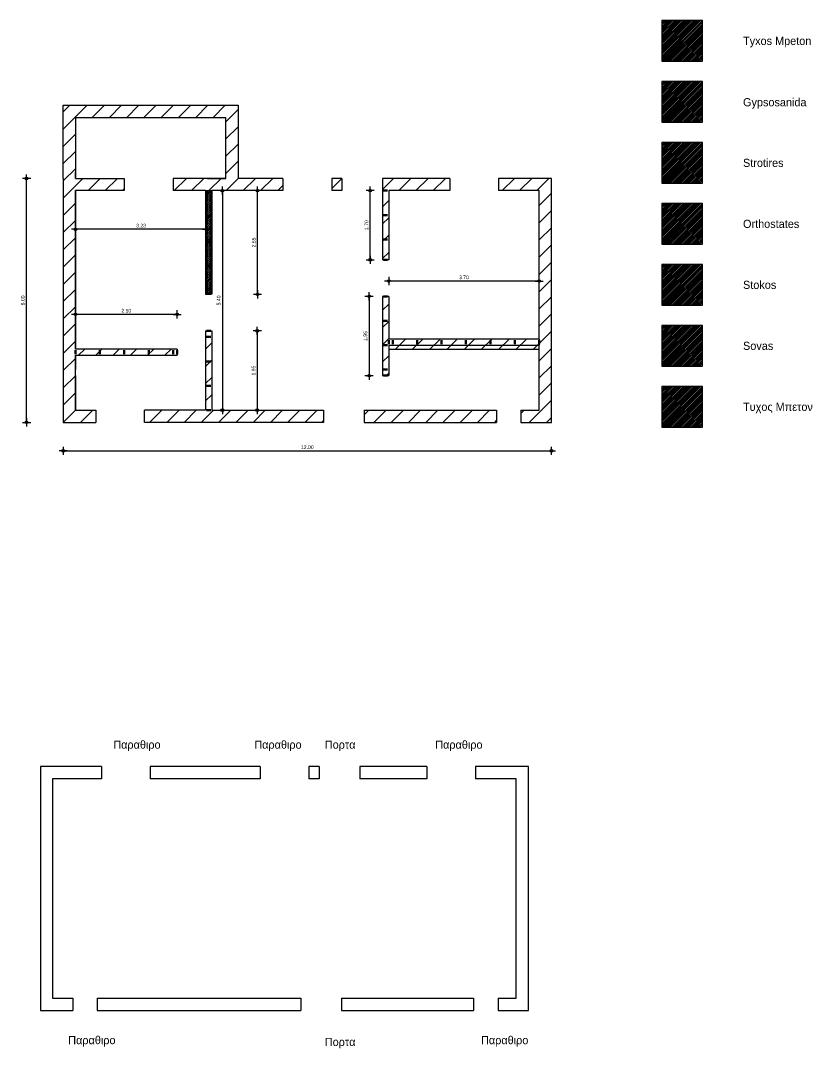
# Model space of a CAD drawing. Header units: metres. Extents: x -12 to 153, y -1 to 62.
# Drawn here: x 92.98 to 112.44, y -0.94 to 24.35 of the extents above; entities that cross this region are included whole.
import ezdxf
from ezdxf.enums import TextEntityAlignment as Align

# ---------------------------------------------------------------- set-up
doc = ezdxf.new("R2010")
doc.units = ezdxf.units.M
doc.header["$LTSCALE"] = 0.018
doc.layers.add('DIMBLK', color=3, linetype='Continuous')
doc.styles.get("Standard").update_dxf_attribs({"font": 'ugtxt.shx'})
doc.dimstyles.new('CADWDOT', dxfattribs={"dimscale": 0.05, "dimtxt": 1.8, "dimasz": 0.08, "dimexe": 2, "dimexo": 0, "dimgap": 0.09, "dimtad": 0, "dimrnd": 0.001, "dimzin": 0, "dimdsep": 46, "dimtxsty": 'Standard', "dimblk": 'ARTDIM', "dimblk1": 'ARTDIM', "dimblk2": 'ARTDIM', "dimsah": 1, "dimcen": 0.09, "dimdle": 0.05, "dimse1": 1, "dimse2": 1, "dimadec": 0, "dimazin": 0, "dimtfac": 1, "dimtdec": 4, "dimtmove": 0, "dimatfit": 3, "dimldrblk": 'ARTDIM', "dimfxl": 0, "dimtvp": 0.9999, "dimtolj": 1, "dimtzin": 0, "dimarcsym": 0})

# ---------------------------------------------------------------- blocks, each defined once
blk = doc.blocks.new('ARTDIM')
at = {"layer": 'DIMBLK'}
for p, q in [((-24.9975, 0), (24.9975, 0)), ((0, -24.9975), (0, 24.9975))]:
    blk.add_line(p, q, dxfattribs=at)
blk.add_circle((0, 0), 8.25, dxfattribs=at)
blk = doc.blocks.new('*D50')
at = {"color": 0, "lineweight": -2, "transparency": 16777216}
blk.add_line((93.124, 14.467), (93.124, 20.459), dxfattribs=at)
at = {"layer": 'Defpoints', "color": 0, "transparency": 16777216}
for p in [(93.124, 20.463), (94.024, 20.463), (94.024, 14.463)]:
    blk.add_point(p, dxfattribs=at)
at = {"color": 0, "lineweight": -2, "transparency": 16777216, "xscale": 0.004, "yscale": 0.004, "zscale": 0.004}
for p, rotation in [((93.124, 20.463), 90), ((93.124, 14.463), 270)]:
    blk.add_blockref('ARTDIM', p, dxfattribs=dict(at, rotation=rotation))
at = {"color": 0, "transparency": 16777216, "insert": (93.034, 17.463), "char_height": 0.09, "attachment_point": 5, "rotation": 90}
blk.add_mtext('\\A1;6.00', dxfattribs=at)
blk = doc.blocks.new('*D51')
at = {"color": 0, "lineweight": -2, "transparency": 16777216}
blk.add_line((94.028, 13.763), (106.02, 13.763), dxfattribs=at)
at = {"layer": 'Defpoints', "color": 0, "transparency": 16777216}
for p in [(94.024, 14.463), (106.024, 14.463), (106.024, 13.763)]:
    blk.add_point(p, dxfattribs=at)
at = {"color": 0, "lineweight": -2, "transparency": 16777216, "xscale": 0.004, "yscale": 0.004, "zscale": 0.004, "rotation": 180}
blk.add_blockref('ARTDIM', (94.024, 13.763), dxfattribs=at)
at = {"color": 0, "lineweight": -2, "transparency": 16777216, "xscale": 0.004, "yscale": 0.004, "zscale": 0.004}
blk.add_blockref('ARTDIM', (106.024, 13.763), dxfattribs=at)
at = {"color": 0, "transparency": 16777216, "insert": (100.024, 13.853), "char_height": 0.09, "attachment_point": 5}
blk.add_mtext('\\A1;12.00', dxfattribs=at)
blk = doc.blocks.new('*D52')
at = {"color": 0, "lineweight": -2, "transparency": 16777216}
blk.add_line((98.799, 17.617), (98.799, 20.159), dxfattribs=at)
at = {"layer": 'Defpoints', "color": 0, "transparency": 16777216}
for p in [(97.679, 20.163), (98.799, 20.163), (97.674, 17.613)]:
    blk.add_point(p, dxfattribs=at)
at = {"color": 0, "lineweight": -2, "transparency": 16777216, "xscale": 0.004, "yscale": 0.004, "zscale": 0.004}
for p, rotation in [((98.799, 20.163), 90), ((98.799, 17.613), 270)]:
    blk.add_blockref('ARTDIM', p, dxfattribs=dict(at, rotation=rotation))
at = {"color": 0, "transparency": 16777216, "insert": (98.709, 18.888), "char_height": 0.09, "attachment_point": 5, "rotation": 90}
blk.add_mtext('\\A1;2.55', dxfattribs=at)
blk = doc.blocks.new('*D53')
at = {"color": 0, "lineweight": -2, "transparency": 16777216}
blk.add_line((98.794, 16.709), (98.794, 14.767), dxfattribs=at)
at = {"layer": 'Defpoints', "color": 0, "transparency": 16777216}
for p in [(97.674, 16.713), (97.674, 14.763), (98.794, 14.763)]:
    blk.add_point(p, dxfattribs=at)
at = {"color": 0, "lineweight": -2, "transparency": 16777216, "xscale": 0.004, "yscale": 0.004, "zscale": 0.004}
for p, rotation in [((98.794, 16.713), 90), ((98.794, 14.763), 270)]:
    blk.add_blockref('ARTDIM', p, dxfattribs=dict(at, rotation=rotation))
at = {"color": 0, "transparency": 16777216, "insert": (98.704, 15.738), "char_height": 0.09, "attachment_point": 5, "rotation": 90}
blk.add_mtext('\\A1;1.95', dxfattribs=at)
blk = doc.blocks.new('*D54')
at = {"color": 0, "lineweight": -2, "transparency": 16777216}
blk.add_line((96.82, 17.12), (94.328, 17.12), dxfattribs=at)
at = {"layer": 'Defpoints', "color": 0, "transparency": 16777216}
for p in [(94.324, 17.12), (94.324, 16.263), (96.824, 16.263)]:
    blk.add_point(p, dxfattribs=at)
at = {"color": 0, "lineweight": -2, "transparency": 16777216, "xscale": 0.004, "yscale": 0.004, "zscale": 0.004, "rotation": 180}
blk.add_blockref('ARTDIM', (94.324, 17.12), dxfattribs=at)
at = {"color": 0, "lineweight": -2, "transparency": 16777216, "xscale": 0.004, "yscale": 0.004, "zscale": 0.004}
blk.add_blockref('ARTDIM', (96.824, 17.12), dxfattribs=at)
at = {"color": 0, "transparency": 16777216, "insert": (95.574, 17.21), "char_height": 0.09, "attachment_point": 5}
blk.add_mtext('\\A1;2.50', dxfattribs=at)
blk = doc.blocks.new('*D55')
at = {"color": 0, "lineweight": -2, "transparency": 16777216}
blk.add_line((101.541, 17.559), (101.541, 15.617), dxfattribs=at)
at = {"layer": 'Defpoints', "color": 0, "transparency": 16777216}
for p in [(101.874, 17.563), (101.541, 15.613), (101.874, 15.613)]:
    blk.add_point(p, dxfattribs=at)
at = {"color": 0, "lineweight": -2, "transparency": 16777216, "xscale": 0.004, "yscale": 0.004, "zscale": 0.004}
for p, rotation in [((101.541, 17.563), 90), ((101.541, 15.613), 270)]:
    blk.add_blockref('ARTDIM', p, dxfattribs=dict(at, rotation=rotation))
at = {"color": 0, "transparency": 16777216, "insert": (101.451, 16.588), "char_height": 0.09, "attachment_point": 5, "rotation": 90}
blk.add_mtext('\\A1;1.95', dxfattribs=at)
blk = doc.blocks.new('*D56')
at = {"color": 0, "lineweight": -2, "transparency": 16777216}
blk.add_line((101.567, 18.467), (101.567, 20.159), dxfattribs=at)
at = {"layer": 'Defpoints', "color": 0, "transparency": 16777216}
for p in [(101.567, 20.163), (101.874, 20.163), (101.874, 18.463)]:
    blk.add_point(p, dxfattribs=at)
at = {"color": 0, "lineweight": -2, "transparency": 16777216, "xscale": 0.004, "yscale": 0.004, "zscale": 0.004}
for p, rotation in [((101.567, 20.163), 90), ((101.567, 18.463), 270)]:
    blk.add_blockref('ARTDIM', p, dxfattribs=dict(at, rotation=rotation))
at = {"color": 0, "transparency": 16777216, "insert": (101.477, 19.313), "char_height": 0.09, "attachment_point": 5, "rotation": 90}
blk.add_mtext('\\A1;1.70', dxfattribs=at)
blk = doc.blocks.new('*D57')
at = {"color": 0, "lineweight": -2, "transparency": 16777216}
blk.add_line((105.72, 17.94), (102.028, 17.94), dxfattribs=at)
at = {"layer": 'Defpoints', "color": 0, "transparency": 16777216}
for p in [(102.024, 17.94), (102.024, 16.513), (105.724, 16.513)]:
    blk.add_point(p, dxfattribs=at)
at = {"color": 0, "lineweight": -2, "transparency": 16777216, "xscale": 0.004, "yscale": 0.004, "zscale": 0.004, "rotation": 180}
blk.add_blockref('ARTDIM', (102.024, 17.94), dxfattribs=at)
at = {"color": 0, "lineweight": -2, "transparency": 16777216, "xscale": 0.004, "yscale": 0.004, "zscale": 0.004}
blk.add_blockref('ARTDIM', (105.724, 17.94), dxfattribs=at)
at = {"color": 0, "transparency": 16777216, "insert": (103.874, 18.03), "char_height": 0.09, "attachment_point": 5}
blk.add_mtext('\\A1;3.70', dxfattribs=at)
blk = doc.blocks.new('*D58')
at = {"color": 0, "lineweight": -2, "transparency": 16777216}
blk.add_line((97.935, 20.159), (97.935, 14.767), dxfattribs=at)
at = {"layer": 'Defpoints', "color": 0, "transparency": 16777216}
for p in [(97.679, 20.163), (97.674, 14.763), (97.935, 14.763)]:
    blk.add_point(p, dxfattribs=at)
at = {"color": 0, "lineweight": -2, "transparency": 16777216, "xscale": 0.004, "yscale": 0.004, "zscale": 0.004}
for p, rotation in [((97.935, 20.163), 90), ((97.935, 14.763), 270)]:
    blk.add_blockref('ARTDIM', p, dxfattribs=dict(at, rotation=rotation))
at = {"color": 0, "transparency": 16777216, "insert": (97.845, 17.463), "char_height": 0.09, "attachment_point": 5, "rotation": 90}
blk.add_mtext('\\A1;5.40', dxfattribs=at)
blk = doc.blocks.new('*D59')
at = {"color": 0, "lineweight": -2, "transparency": 16777216}
blk.add_line((97.545, 19.212), (94.328, 19.212), dxfattribs=at)
at = {"layer": 'Defpoints', "color": 0, "transparency": 16777216}
for p in [(94.324, 20.163), (97.549, 20.163), (94.324, 19.212)]:
    blk.add_point(p, dxfattribs=at)
at = {"color": 0, "lineweight": -2, "transparency": 16777216, "xscale": 0.004, "yscale": 0.004, "zscale": 0.004, "rotation": 180}
blk.add_blockref('ARTDIM', (94.324, 19.212), dxfattribs=at)
at = {"color": 0, "lineweight": -2, "transparency": 16777216, "xscale": 0.004, "yscale": 0.004, "zscale": 0.004}
blk.add_blockref('ARTDIM', (97.549, 19.212), dxfattribs=at)
at = {"color": 0, "transparency": 16777216, "insert": (95.937, 19.302), "char_height": 0.09, "attachment_point": 5}
blk.add_mtext('\\A1;3.23', dxfattribs=at)

msp = doc.modelspace()

# ---------------------------------------------------------------- linework, layer by layer
for p, q in [((108.735, 23.346), (109.735, 24.346)), ((108.735, 23.388), (109.692, 24.346)), ((108.735, 23.431), (109.65, 24.346)), ((108.735, 23.473), (109.607, 24.346)), ((108.735, 23.516), (109.565, 24.346)), ((108.735, 23.558), (109.522, 24.346)), ((108.735, 23.6), (109.48, 24.346)), ((108.735, 24.11), (108.971, 24.346)), ((108.735, 24.067), (109.013, 24.346)), ((108.735, 24.025), (109.056, 24.346)), ((108.735, 23.982), (109.098, 24.346)), ((108.735, 24.067), (109.013, 24.346)), ((108.735, 24.152), (108.928, 24.346)), ((108.735, 24.194), (108.886, 24.346)), ((108.735, 24.237), (108.844, 24.346)), ((108.735, 24.279), (108.801, 24.346)), ((108.735, 24.322), (108.759, 24.346)), ((108.735, 23.728), (109.353, 24.346)), ((108.735, 23.685), (109.395, 24.346)), ((108.735, 23.643), (109.438, 24.346)), ((108.735, 23.685), (109.395, 24.346)), ((108.735, 23.77), (109.31, 24.346)), ((108.735, 23.813), (109.268, 24.346)), ((108.735, 23.855), (109.225, 24.346)), ((108.735, 23.897), (109.183, 24.346)), ((108.735, 23.94), (109.141, 24.346)), ((108.777, 23.346), (109.735, 24.303)), ((108.777, 23.346), (109.735, 24.303)), ((108.819, 23.346), (109.735, 24.261)), ((108.862, 23.346), (109.735, 24.219)), ((108.904, 23.346), (109.735, 24.176)), ((108.947, 23.346), (109.735, 24.134)), ((108.989, 23.346), (109.735, 24.091)), ((109.031, 23.346), (109.735, 24.049)), ((109.074, 23.346), (109.735, 24.006)), ((109.116, 23.346), (109.735, 23.964)), ((109.159, 23.346), (109.735, 23.922)), ((109.159, 23.346), (109.735, 23.922)), ((109.201, 23.346), (109.735, 23.879)), ((109.244, 23.346), (109.735, 23.837)), ((109.286, 23.346), (109.735, 23.794)), ((109.328, 23.346), (109.735, 23.752)), ((109.371, 23.346), (109.735, 23.709)), ((109.413, 23.346), (109.735, 23.667)), ((109.456, 23.346), (109.735, 23.625)), ((109.498, 23.346), (109.735, 23.582)), ((109.541, 23.346), (109.735, 23.54)), ((109.541, 23.346), (109.735, 23.54)), ((109.583, 23.346), (109.735, 23.497)), ((109.625, 23.346), (109.735, 23.455)), ((109.668, 23.346), (109.735, 23.413)), ((109.71, 23.346), (109.735, 23.37)), ((94.024, 21.963), (94.024, 22.263)), ((94.024, 22.263), (98.024, 22.263)), ((94.024, 21.675), (94.612, 22.263)), ((94.024, 22.099), (94.187, 22.263)), ((94.736, 21.963), (95.036, 22.263)), ((95.16, 21.963), (95.46, 22.263)), ((95.584, 21.963), (95.884, 22.263)), ((96.009, 21.963), (96.309, 22.263)), ((96.433, 21.963), (96.733, 22.263)), ((96.857, 21.963), (97.157, 22.263)), ((97.281, 21.963), (97.581, 22.263)), ((97.706, 21.963), (98.006, 22.263)), ((98.024, 22.263), (98.324, 22.263)), ((98.324, 22.263), (98.324, 20.463)), ((98.024, 21.857), (98.324, 22.157)), ((94.024, 20.463), (94.024, 21.963)), ((94.324, 21.963), (98.024, 21.963)), ((94.324, 21.963), (94.324, 21.313)), ((98.024, 20.463), (98.024, 21.963)), ((94.024, 21.251), (94.324, 21.551)), ((98.024, 21.433), (98.324, 21.733)), ((94.324, 21.313), (94.324, 20.463)), ((98.024, 21.008), (98.324, 21.308)), ((94.024, 20.827), (94.324, 21.127)), ((98.024, 20.584), (98.324, 20.884)), ((94.024, 20.402), (94.324, 20.702)), ((94.324, 20.463), (94.324, 20.613)), ((94.024, 20.463), (94.024, 14.463)), ((94.024, 19.978), (94.509, 20.463)), ((94.324, 20.463), (95.524, 20.463)), ((94.633, 20.163), (94.933, 20.463)), ((95.057, 20.163), (95.357, 20.463)), ((95.524, 20.463), (95.524, 20.163)), ((98.024, 20.463), (96.724, 20.463)), ((96.724, 20.463), (96.724, 20.163)), ((96.754, 20.163), (97.054, 20.463)), ((97.178, 20.163), (97.478, 20.463)), ((97.574, 20.463), (98.024, 20.463)), ((97.603, 20.163), (97.903, 20.463)), ((98.027, 20.163), (98.327, 20.463)), ((99.424, 20.463), (98.324, 20.463)), ((98.451, 20.163), (98.751, 20.463)), ((98.876, 20.163), (99.176, 20.463)), ((99.3, 20.163), (99.424, 20.287)), ((99.424, 20.463), (99.424, 20.163)), ((100.874, 20.463), (100.624, 20.463)), ((100.624, 20.463), (100.624, 20.163)), ((100.624, 20.214), (100.873, 20.463)), ((100.874, 20.463), (100.874, 20.163)), ((103.524, 20.463), (101.874, 20.463)), ((101.874, 20.463), (101.874, 20.163)), ((101.874, 20.191), (102.145, 20.463)), ((102.27, 20.163), (102.57, 20.463)), ((102.694, 20.163), (102.994, 20.463)), ((103.118, 20.163), (103.418, 20.463)), ((103.524, 20.463), (103.524, 20.163)), ((106.024, 20.463), (104.724, 20.463)), ((104.724, 20.463), (104.724, 20.163)), ((104.815, 20.163), (105.115, 20.463)), ((105.24, 20.163), (105.54, 20.463)), ((105.664, 20.163), (105.964, 20.463)), ((106.024, 14.463), (106.024, 20.463)), ((95.524, 20.163), (94.324, 20.163)), ((94.324, 20.163), (94.324, 16.263)), ((94.324, 16.263), (94.324, 20.163)), ((95.481, 20.163), (95.524, 20.205)), ((97.524, 20.163), (96.724, 20.163)), ((99.424, 20.163), (97.674, 20.163)), ((100.874, 20.163), (100.624, 20.163)), ((103.524, 20.163), (102.024, 20.163)), ((105.724, 20.163), (104.724, 20.163)), ((105.724, 16.513), (105.724, 20.163)), ((105.724, 19.799), (106.024, 20.099)), ((94.024, 19.554), (94.324, 19.854)), ((101.874, 19.767), (102.024, 19.917)), ((101.874, 19.343), (102.024, 19.493)), ((105.724, 19.374), (106.024, 19.674)), ((94.024, 19.13), (94.324, 19.43)), ((105.724, 18.95), (106.024, 19.25)), ((94.024, 18.705), (94.324, 19.005)), ((101.874, 18.919), (102.024, 19.069)), ((105.724, 18.526), (106.024, 18.826)), ((94.024, 18.281), (94.324, 18.581)), ((101.874, 18.494), (102.024, 18.644)), ((105.724, 18.102), (106.024, 18.402)), ((94.024, 17.857), (94.324, 18.157)), ((105.724, 17.677), (106.024, 17.977)), ((94.024, 17.433), (94.324, 17.733)), ((105.724, 17.253), (106.024, 17.553)), ((94.024, 17.008), (94.324, 17.308)), ((101.874, 17.221), (102.024, 17.371)), ((101.874, 16.797), (102.024, 16.947)), ((105.724, 16.829), (106.024, 17.129)), ((94.024, 16.584), (94.324, 16.884)), ((97.524, 16.69), (97.547, 16.713)), ((97.524, 16.69), (97.547, 16.713)), ((105.582, 16.263), (106.024, 16.705)), ((94.024, 16.16), (94.324, 16.46)), ((101.874, 16.373), (102.024, 16.523)), ((102.188, 16.263), (102.438, 16.513)), ((102.612, 16.263), (102.862, 16.513)), ((103.037, 16.263), (103.287, 16.513)), ((103.461, 16.263), (103.711, 16.513)), ((103.885, 16.263), (104.135, 16.513)), ((104.309, 16.263), (104.559, 16.513)), ((104.734, 16.263), (104.984, 16.513)), ((105.158, 16.263), (105.408, 16.513)), ((105.724, 16.513), (105.724, 16.363)), ((94.401, 16.113), (94.551, 16.263)), ((94.826, 16.113), (94.976, 16.263)), ((95.25, 16.113), (95.4, 16.263)), ((95.674, 16.113), (95.824, 16.263)), ((96.098, 16.113), (96.248, 16.263)), ((96.523, 16.113), (96.673, 16.263)), ((97.524, 16.266), (97.674, 16.416)), ((105.724, 14.763), (105.724, 16.363)), ((105.724, 15.98), (106.024, 16.28)), ((94.024, 15.735), (94.324, 16.035)), ((94.324, 15.613), (94.324, 16.113)), ((94.324, 14.763), (94.324, 16.113)), ((94.324, 16.113), (94.324, 15.763)), ((97.524, 15.841), (97.674, 15.991)), ((101.874, 15.949), (102.024, 16.099)), ((101.962, 15.613), (102.024, 15.674)), ((105.724, 15.556), (106.024, 15.856)), ((94.024, 15.311), (94.324, 15.611)), ((94.324, 15.613), (94.324, 14.763)), ((94.324, 14.763), (94.324, 15.613)), ((97.524, 15.417), (97.674, 15.567)), ((105.724, 15.132), (106.024, 15.432)), ((94.024, 14.887), (94.324, 15.187)), ((97.524, 14.993), (97.674, 15.143)), ((105.479, 14.463), (106.024, 15.008)), ((94.024, 14.463), (94.324, 14.763)), ((94.324, 14.763), (94.824, 14.763)), ((94.448, 14.463), (94.748, 14.763)), ((94.824, 14.763), (94.824, 14.463)), ((97.524, 14.763), (96.024, 14.763)), ((96.024, 14.463), (96.024, 14.763)), ((97.524, 14.763), (96.024, 14.763)), ((96.145, 14.463), (96.445, 14.763)), ((96.57, 14.463), (96.87, 14.763)), ((96.994, 14.463), (97.294, 14.763)), ((97.418, 14.463), (97.718, 14.763)), ((97.674, 14.763), (100.424, 14.763)), ((97.842, 14.463), (98.142, 14.763)), ((98.267, 14.463), (98.567, 14.763)), ((98.691, 14.463), (98.991, 14.763)), ((99.115, 14.463), (99.415, 14.763)), ((99.54, 14.463), (99.84, 14.763)), ((99.964, 14.463), (100.264, 14.763)), ((100.424, 14.763), (100.424, 14.463)), ((101.424, 14.763), (104.674, 14.763)), ((101.424, 14.763), (101.424, 14.463)), ((101.424, 14.65), (101.537, 14.763)), ((101.661, 14.463), (101.961, 14.763)), ((102.085, 14.463), (102.385, 14.763)), ((102.509, 14.463), (102.809, 14.763)), ((102.934, 14.463), (103.234, 14.763)), ((103.358, 14.463), (103.658, 14.763)), ((103.782, 14.463), (104.082, 14.763)), ((104.206, 14.463), (104.506, 14.763)), ((104.674, 14.763), (104.674, 14.463)), ((105.274, 14.763), (105.724, 14.763)), ((105.274, 14.763), (105.274, 14.463)), ((105.274, 14.682), (105.355, 14.763)), ((94.024, 14.463), (94.824, 14.463)), ((100.424, 14.463), (96.024, 14.463)), ((100.388, 14.463), (100.424, 14.499)), ((101.424, 14.463), (104.674, 14.463)), ((104.631, 14.463), (104.674, 14.506)), ((105.274, 14.463), (106.024, 14.463)), ((105.903, 14.463), (106.024, 14.583)), ((94.962, 6), (93.462, 6)), ((93.462, 6), (93.462, 0)), ((94.962, 6), (94.962, 5.7)), ((98.862, 6), (96.162, 6)), ((96.162, 6), (96.162, 5.7)), ((98.862, 6), (98.862, 5.7)), ((100.312, 6), (100.062, 6)), ((100.062, 6), (100.062, 5.7)), ((100.312, 6), (100.312, 5.7)), ((102.962, 6), (101.312, 6)), ((101.312, 6), (101.312, 5.7)), ((102.962, 6), (102.962, 5.7)), ((105.462, 6), (104.162, 6)), ((104.162, 6), (104.162, 5.7)), ((105.462, 0), (105.462, 6)), ((94.962, 5.7), (93.762, 5.7)), ((93.762, 5.7), (93.762, 0.3)), ((98.862, 5.7), (96.162, 5.7)), ((100.312, 5.7), (100.062, 5.7)), ((102.962, 5.7), (101.312, 5.7)), ((105.162, 5.7), (104.162, 5.7)), ((105.162, 0.3), (105.162, 5.7)), ((93.762, 0.3), (94.262, 0.3)), ((94.262, 0.3), (94.262, 0)), ((94.862, 0.3), (99.862, 0.3)), ((94.862, 0.3), (94.862, 0)), ((99.862, 0.3), (99.862, 0)), ((100.862, 0.3), (104.112, 0.3)), ((100.862, 0.3), (100.862, 0)), ((104.112, 0.3), (104.112, 0)), ((104.712, 0.3), (105.162, 0.3)), ((104.712, 0.3), (104.712, 0)), ((93.462, 0), (94.262, 0)), ((94.862, 0), (99.862, 0)), ((100.862, 0), (104.112, 0)), ((104.712, 0), (105.462, 0))]:
    msp.add_line(p, q)
at = {"color": 1}
for p, q in [((108.735, 21.846), (109.735, 22.846)), ((108.735, 21.888), (109.692, 22.846)), ((108.735, 21.931), (109.65, 22.846)), ((108.735, 21.973), (109.607, 22.846)), ((108.735, 22.016), (109.565, 22.846)), ((108.735, 22.058), (109.522, 22.846)), ((108.735, 22.1), (109.48, 22.846)), ((108.735, 22.61), (108.971, 22.846)), ((108.735, 22.567), (109.013, 22.846)), ((108.735, 22.525), (109.056, 22.846)), ((108.735, 22.482), (109.098, 22.846)), ((108.735, 22.567), (109.013, 22.846)), ((108.735, 22.652), (108.928, 22.846)), ((108.735, 22.694), (108.886, 22.846)), ((108.735, 22.737), (108.844, 22.846)), ((108.735, 22.779), (108.801, 22.846)), ((108.735, 22.822), (108.759, 22.846)), ((108.735, 22.228), (109.353, 22.846)), ((108.735, 22.185), (109.395, 22.846)), ((108.735, 22.143), (109.438, 22.846)), ((108.735, 22.185), (109.395, 22.846)), ((108.735, 22.27), (109.31, 22.846)), ((108.735, 22.313), (109.268, 22.846)), ((108.735, 22.355), (109.225, 22.846)), ((108.735, 22.397), (109.183, 22.846)), ((108.735, 22.44), (109.141, 22.846)), ((108.777, 21.846), (109.735, 22.803)), ((108.777, 21.846), (109.735, 22.803)), ((108.819, 21.846), (109.735, 22.761)), ((108.862, 21.846), (109.735, 22.719)), ((108.904, 21.846), (109.735, 22.676)), ((108.947, 21.846), (109.735, 22.634)), ((108.989, 21.846), (109.735, 22.591)), ((109.031, 21.846), (109.735, 22.549)), ((109.074, 21.846), (109.735, 22.506)), ((109.116, 21.846), (109.735, 22.464)), ((109.159, 21.846), (109.735, 22.422)), ((109.159, 21.846), (109.735, 22.422)), ((109.201, 21.846), (109.735, 22.379)), ((109.244, 21.846), (109.735, 22.337)), ((109.286, 21.846), (109.735, 22.294)), ((109.328, 21.846), (109.735, 22.252)), ((109.371, 21.846), (109.735, 22.209)), ((109.413, 21.846), (109.735, 22.167)), ((109.456, 21.846), (109.735, 22.125)), ((109.498, 21.846), (109.735, 22.082)), ((109.541, 21.846), (109.735, 22.04)), ((109.541, 21.846), (109.735, 22.04)), ((109.583, 21.846), (109.735, 21.997)), ((109.625, 21.846), (109.735, 21.955)), ((109.668, 21.846), (109.735, 21.913)), ((109.71, 21.846), (109.735, 21.87)), ((97.524, 20.163), (97.549, 20.163)), ((97.524, 20.163), (97.524, 17.613)), ((97.649, 20.163), (97.674, 20.163)), ((97.674, 20.163), (97.674, 17.613)), ((101.874, 20.163), (101.874, 18.463)), ((102.024, 20.163), (102.024, 18.463)), ((102.024, 18.463), (101.874, 18.463)), ((97.524, 17.613), (97.549, 17.613)), ((97.674, 17.613), (97.649, 17.613)), ((102.024, 17.563), (101.874, 17.563)), ((101.874, 17.563), (101.874, 15.613)), ((102.024, 17.563), (102.024, 16.513)), ((97.524, 16.713), (97.674, 16.713)), ((97.524, 16.713), (97.524, 14.763)), ((97.674, 16.713), (97.674, 14.763)), ((105.724, 16.513), (102.024, 16.513)), ((96.824, 16.263), (94.324, 16.263)), ((96.824, 16.263), (96.824, 16.113)), ((102.024, 16.363), (105.724, 16.363)), ((102.024, 16.363), (102.024, 15.613)), ((102.024, 16.263), (105.724, 16.263)), ((94.324, 16.113), (96.824, 16.113)), ((101.874, 15.613), (102.024, 15.613))]:
    msp.add_line(p, q, dxfattribs=at)
at = {"color": 2}
for p, q in [((108.735, 20.346), (109.735, 21.346)), ((108.735, 20.388), (109.692, 21.346)), ((108.735, 20.431), (109.65, 21.346)), ((108.735, 20.473), (109.607, 21.346)), ((108.735, 20.516), (109.565, 21.346)), ((108.735, 20.558), (109.522, 21.346)), ((108.735, 20.6), (109.48, 21.346)), ((108.735, 21.11), (108.971, 21.346)), ((108.735, 21.067), (109.013, 21.346)), ((108.735, 21.025), (109.056, 21.346)), ((108.735, 20.982), (109.098, 21.346)), ((108.735, 21.067), (109.013, 21.346)), ((108.735, 21.152), (108.928, 21.346)), ((108.735, 21.194), (108.886, 21.346)), ((108.735, 21.237), (108.844, 21.346)), ((108.735, 21.279), (108.801, 21.346)), ((108.735, 21.322), (108.759, 21.346)), ((108.735, 20.728), (109.353, 21.346)), ((108.735, 20.685), (109.395, 21.346)), ((108.735, 20.643), (109.438, 21.346)), ((108.735, 20.685), (109.395, 21.346)), ((108.735, 20.77), (109.31, 21.346)), ((108.735, 20.813), (109.268, 21.346)), ((108.735, 20.855), (109.225, 21.346)), ((108.735, 20.897), (109.183, 21.346)), ((108.735, 20.94), (109.141, 21.346)), ((108.777, 20.346), (109.735, 21.303)), ((108.777, 20.346), (109.735, 21.303)), ((108.819, 20.346), (109.735, 21.261)), ((108.862, 20.346), (109.735, 21.219)), ((108.904, 20.346), (109.735, 21.176)), ((108.947, 20.346), (109.735, 21.134)), ((108.989, 20.346), (109.735, 21.091)), ((109.031, 20.346), (109.735, 21.049)), ((109.074, 20.346), (109.735, 21.006)), ((109.116, 20.346), (109.735, 20.964)), ((109.159, 20.346), (109.735, 20.922)), ((109.159, 20.346), (109.735, 20.922)), ((109.201, 20.346), (109.735, 20.879)), ((109.244, 20.346), (109.735, 20.837)), ((109.286, 20.346), (109.735, 20.794)), ((109.328, 20.346), (109.735, 20.752)), ((109.371, 20.346), (109.735, 20.709)), ((109.413, 20.346), (109.735, 20.667)), ((109.456, 20.346), (109.735, 20.625)), ((109.498, 20.346), (109.735, 20.582)), ((109.541, 20.346), (109.735, 20.54)), ((109.541, 20.346), (109.735, 20.54)), ((109.583, 20.346), (109.735, 20.497)), ((109.625, 20.346), (109.735, 20.455)), ((109.668, 20.346), (109.735, 20.413)), ((109.71, 20.346), (109.735, 20.37)), ((97.549, 20.163), (97.549, 17.613)), ((97.549, 20.029), (97.642, 20.123)), ((97.549, 20.072), (97.6, 20.123)), ((97.549, 20.114), (97.558, 20.123)), ((97.549, 19.987), (97.649, 20.087)), ((97.549, 19.945), (97.649, 20.045)), ((97.549, 19.902), (97.649, 20.002)), ((97.649, 20.163), (97.649, 17.613)), ((97.549, 19.86), (97.649, 19.96)), ((97.549, 19.817), (97.649, 19.917)), ((97.549, 19.775), (97.649, 19.875)), ((97.549, 19.732), (97.649, 19.832)), ((97.549, 19.69), (97.649, 19.79)), ((97.549, 19.648), (97.649, 19.748)), ((97.549, 19.605), (97.649, 19.705)), ((97.549, 19.563), (97.649, 19.663)), ((97.549, 19.429), (97.642, 19.523)), ((97.549, 19.472), (97.6, 19.523)), ((97.549, 19.514), (97.558, 19.523)), ((97.549, 19.387), (97.649, 19.487)), ((97.592, 19.563), (97.649, 19.62)), ((97.634, 19.563), (97.649, 19.578)), ((97.549, 19.345), (97.649, 19.445)), ((97.549, 19.302), (97.649, 19.402)), ((97.549, 19.26), (97.649, 19.36)), ((97.549, 19.217), (97.649, 19.317)), ((97.549, 19.175), (97.649, 19.275)), ((97.549, 19.132), (97.649, 19.232)), ((97.549, 19.09), (97.649, 19.19)), ((97.549, 19.048), (97.649, 19.148)), ((97.549, 19.005), (97.649, 19.105)), ((97.549, 18.963), (97.649, 19.063)), ((97.592, 18.963), (97.649, 19.02)), ((97.634, 18.963), (97.649, 18.978)), ((97.549, 18.829), (97.642, 18.923)), ((97.549, 18.872), (97.6, 18.923)), ((97.549, 18.914), (97.558, 18.923)), ((97.549, 18.787), (97.649, 18.887)), ((97.549, 18.745), (97.649, 18.845)), ((97.549, 18.702), (97.649, 18.802)), ((97.549, 18.66), (97.649, 18.76)), ((97.549, 18.617), (97.649, 18.717)), ((97.549, 18.575), (97.649, 18.675)), ((97.549, 18.532), (97.649, 18.632)), ((97.549, 18.49), (97.649, 18.59)), ((97.549, 18.448), (97.649, 18.548)), ((97.549, 18.405), (97.649, 18.505)), ((97.549, 18.363), (97.649, 18.463)), ((97.549, 18.229), (97.642, 18.323)), ((97.549, 18.272), (97.6, 18.323)), ((97.549, 18.314), (97.558, 18.323)), ((97.549, 18.187), (97.649, 18.287)), ((97.549, 18.145), (97.649, 18.245)), ((97.592, 18.363), (97.649, 18.42)), ((97.634, 18.363), (97.649, 18.378)), ((97.549, 18.102), (97.649, 18.202)), ((97.549, 18.06), (97.649, 18.16)), ((97.549, 18.017), (97.649, 18.117)), ((97.549, 17.975), (97.649, 18.075)), ((97.549, 17.932), (97.649, 18.032)), ((97.549, 17.89), (97.649, 17.99)), ((97.549, 17.848), (97.649, 17.948)), ((97.549, 17.805), (97.649, 17.905)), ((97.549, 17.763), (97.649, 17.863)), ((97.549, 17.653), (97.619, 17.723)), ((97.549, 17.695), (97.577, 17.723)), ((97.592, 17.763), (97.649, 17.82)), ((97.592, 17.653), (97.649, 17.71)), ((97.634, 17.763), (97.649, 17.778)), ((97.634, 17.653), (97.649, 17.668))]:
    msp.add_line(p, q, dxfattribs=at)
at = {"color": 3}
for p, q in [((97.549, 20.123), (97.589, 20.163)), ((97.549, 20.163), (97.649, 20.163)), ((97.549, 20.123), (97.649, 20.123)), ((97.592, 20.123), (97.632, 20.163)), ((97.634, 20.123), (97.649, 20.138)), ((108.735, 18.846), (109.735, 19.846)), ((108.735, 18.888), (109.692, 19.846)), ((108.735, 18.931), (109.65, 19.846)), ((108.735, 18.973), (109.607, 19.846)), ((108.735, 19.016), (109.565, 19.846)), ((108.735, 19.058), (109.522, 19.846)), ((108.735, 19.1), (109.48, 19.846)), ((108.735, 19.61), (108.971, 19.846)), ((108.735, 19.567), (109.013, 19.846)), ((108.735, 19.525), (109.056, 19.846)), ((108.735, 19.482), (109.098, 19.846)), ((108.735, 19.567), (109.013, 19.846)), ((108.735, 19.652), (108.928, 19.846)), ((108.735, 19.694), (108.886, 19.846)), ((108.735, 19.737), (108.844, 19.846)), ((108.735, 19.779), (108.801, 19.846)), ((108.735, 19.822), (108.759, 19.846)), ((108.735, 19.228), (109.353, 19.846)), ((108.735, 19.185), (109.395, 19.846)), ((108.735, 19.143), (109.438, 19.846)), ((108.735, 19.185), (109.395, 19.846)), ((108.735, 19.27), (109.31, 19.846)), ((108.735, 19.313), (109.268, 19.846)), ((108.735, 19.355), (109.225, 19.846)), ((108.735, 19.397), (109.183, 19.846)), ((108.735, 19.44), (109.141, 19.846)), ((108.777, 18.846), (109.735, 19.803)), ((108.777, 18.846), (109.735, 19.803)), ((108.819, 18.846), (109.735, 19.761)), ((97.549, 19.563), (97.649, 19.563)), ((97.549, 19.523), (97.589, 19.563)), ((97.549, 19.523), (97.649, 19.523)), ((97.592, 19.523), (97.632, 19.563)), ((97.634, 19.523), (97.649, 19.538)), ((108.862, 18.846), (109.735, 19.719)), ((108.904, 18.846), (109.735, 19.676)), ((108.947, 18.846), (109.735, 19.634)), ((108.989, 18.846), (109.735, 19.591)), ((109.031, 18.846), (109.735, 19.549)), ((109.074, 18.846), (109.735, 19.506)), ((109.116, 18.846), (109.735, 19.464)), ((109.159, 18.846), (109.735, 19.422)), ((109.159, 18.846), (109.735, 19.422)), ((109.201, 18.846), (109.735, 19.379)), ((109.244, 18.846), (109.735, 19.337)), ((109.286, 18.846), (109.735, 19.294)), ((109.328, 18.846), (109.735, 19.252)), ((97.549, 18.963), (97.649, 18.963)), ((97.549, 18.923), (97.589, 18.963)), ((97.592, 18.923), (97.632, 18.963)), ((109.371, 18.846), (109.735, 19.209)), ((109.413, 18.846), (109.735, 19.167)), ((109.456, 18.846), (109.735, 19.125)), ((109.498, 18.846), (109.735, 19.082)), ((109.541, 18.846), (109.735, 19.04)), ((109.541, 18.846), (109.735, 19.04)), ((109.583, 18.846), (109.735, 18.997)), ((97.549, 18.923), (97.649, 18.923)), ((97.634, 18.923), (97.649, 18.938)), ((109.625, 18.846), (109.735, 18.955)), ((109.668, 18.846), (109.735, 18.913)), ((109.71, 18.846), (109.735, 18.87)), ((97.549, 18.363), (97.649, 18.363)), ((97.549, 18.323), (97.589, 18.363)), ((97.549, 18.323), (97.649, 18.323)), ((97.592, 18.323), (97.632, 18.363)), ((97.634, 18.323), (97.649, 18.338)), ((97.549, 17.763), (97.649, 17.763)), ((97.549, 17.723), (97.589, 17.763)), ((97.549, 17.723), (97.649, 17.723)), ((97.592, 17.723), (97.632, 17.763)), ((97.634, 17.723), (97.649, 17.738)), ((97.549, 17.653), (97.649, 17.653)), ((97.549, 17.613), (97.589, 17.653)), ((97.549, 17.613), (97.649, 17.613)), ((97.592, 17.613), (97.632, 17.653)), ((97.634, 17.613), (97.649, 17.628))]:
    msp.add_line(p, q, dxfattribs=at)
at = {"lineweight": 80}
for p, q in [((101.999, 20.163), (101.899, 20.163)), ((101.999, 19.563), (101.899, 19.563)), ((101.999, 18.963), (101.899, 18.963)), ((101.999, 18.463), (101.899, 18.463)), ((101.999, 17.563), (101.899, 17.563)), ((101.999, 16.963), (101.899, 16.963)), ((97.649, 16.713), (97.549, 16.713)), ((97.649, 16.563), (97.549, 16.563)), ((102.024, 16.388), (102.024, 16.488)), ((102.124, 16.388), (102.124, 16.488)), ((102.724, 16.388), (102.724, 16.488)), ((103.324, 16.388), (103.324, 16.488)), ((103.924, 16.388), (103.924, 16.488)), ((104.524, 16.388), (104.524, 16.488)), ((105.124, 16.388), (105.124, 16.488)), ((105.724, 16.488), (105.724, 16.388)), ((94.324, 16.138), (94.324, 16.238)), ((94.924, 16.138), (94.924, 16.238)), ((95.524, 16.138), (95.524, 16.238)), ((96.124, 16.138), (96.124, 16.238)), ((96.724, 16.138), (96.724, 16.238)), ((96.824, 16.238), (96.824, 16.138)), ((101.999, 16.363), (101.899, 16.363)), ((97.649, 15.963), (97.549, 15.963)), ((101.999, 15.763), (101.899, 15.763)), ((101.999, 15.613), (101.899, 15.613)), ((97.649, 15.363), (97.549, 15.363)), ((97.649, 14.763), (97.549, 14.763))]:
    msp.add_line(p, q, dxfattribs=at)
at = {"color": 5}
for p, q in [((108.735, 17.346), (109.735, 18.346)), ((108.735, 17.388), (109.692, 18.346)), ((108.735, 17.431), (109.65, 18.346)), ((108.735, 17.473), (109.607, 18.346)), ((108.735, 17.516), (109.565, 18.346)), ((108.735, 17.558), (109.522, 18.346)), ((108.735, 17.6), (109.48, 18.346)), ((108.735, 18.11), (108.971, 18.346)), ((108.735, 18.067), (109.013, 18.346)), ((108.735, 18.025), (109.056, 18.346)), ((108.735, 17.982), (109.098, 18.346)), ((108.735, 18.067), (109.013, 18.346)), ((108.735, 18.152), (108.928, 18.346)), ((108.735, 18.194), (108.886, 18.346)), ((108.735, 18.237), (108.844, 18.346)), ((108.735, 18.279), (108.801, 18.346)), ((108.735, 18.322), (108.759, 18.346)), ((108.735, 17.728), (109.353, 18.346)), ((108.735, 17.685), (109.395, 18.346)), ((108.735, 17.643), (109.438, 18.346)), ((108.735, 17.685), (109.395, 18.346)), ((108.735, 17.77), (109.31, 18.346)), ((108.735, 17.813), (109.268, 18.346)), ((108.735, 17.855), (109.225, 18.346)), ((108.735, 17.897), (109.183, 18.346)), ((108.735, 17.94), (109.141, 18.346)), ((108.777, 17.346), (109.735, 18.303)), ((108.777, 17.346), (109.735, 18.303)), ((108.819, 17.346), (109.735, 18.261)), ((108.862, 17.346), (109.735, 18.219)), ((108.904, 17.346), (109.735, 18.176)), ((108.947, 17.346), (109.735, 18.134)), ((108.989, 17.346), (109.735, 18.091)), ((109.031, 17.346), (109.735, 18.049)), ((109.074, 17.346), (109.735, 18.006)), ((109.116, 17.346), (109.735, 17.964)), ((109.159, 17.346), (109.735, 17.922)), ((109.159, 17.346), (109.735, 17.922)), ((109.201, 17.346), (109.735, 17.879)), ((109.244, 17.346), (109.735, 17.837)), ((109.286, 17.346), (109.735, 17.794)), ((109.328, 17.346), (109.735, 17.752)), ((109.371, 17.346), (109.735, 17.709)), ((109.413, 17.346), (109.735, 17.667)), ((109.456, 17.346), (109.735, 17.625)), ((109.498, 17.346), (109.735, 17.582)), ((109.541, 17.346), (109.735, 17.54)), ((109.541, 17.346), (109.735, 17.54)), ((109.583, 17.346), (109.735, 17.497)), ((109.625, 17.346), (109.735, 17.455)), ((109.668, 17.346), (109.735, 17.413)), ((109.71, 17.346), (109.735, 17.37)), ((108.735, 14.346), (109.735, 15.346)), ((108.735, 14.388), (109.692, 15.346)), ((108.735, 14.431), (109.65, 15.346)), ((108.735, 14.473), (109.607, 15.346)), ((108.735, 14.516), (109.565, 15.346)), ((108.735, 14.558), (109.522, 15.346)), ((108.735, 14.6), (109.48, 15.346)), ((108.735, 15.11), (108.971, 15.346)), ((108.735, 15.067), (109.013, 15.346)), ((108.735, 15.025), (109.056, 15.346)), ((108.735, 14.982), (109.098, 15.346)), ((108.735, 15.067), (109.013, 15.346)), ((108.735, 15.152), (108.928, 15.346)), ((108.735, 15.194), (108.886, 15.346)), ((108.735, 15.237), (108.844, 15.346)), ((108.735, 15.279), (108.801, 15.346)), ((108.735, 15.322), (108.759, 15.346)), ((108.735, 14.728), (109.353, 15.346)), ((108.735, 14.685), (109.395, 15.346)), ((108.735, 14.643), (109.438, 15.346)), ((108.735, 14.685), (109.395, 15.346)), ((108.735, 14.77), (109.31, 15.346)), ((108.735, 14.813), (109.268, 15.346)), ((108.735, 14.855), (109.225, 15.346)), ((108.735, 14.897), (109.183, 15.346)), ((108.735, 14.94), (109.141, 15.346)), ((108.777, 14.346), (109.735, 15.303)), ((108.777, 14.346), (109.735, 15.303)), ((108.819, 14.346), (109.735, 15.261)), ((108.862, 14.346), (109.735, 15.219)), ((108.904, 14.346), (109.735, 15.176)), ((108.947, 14.346), (109.735, 15.134)), ((108.989, 14.346), (109.735, 15.091)), ((109.031, 14.346), (109.735, 15.049)), ((109.074, 14.346), (109.735, 15.006)), ((109.116, 14.346), (109.735, 14.964)), ((109.159, 14.346), (109.735, 14.922)), ((109.159, 14.346), (109.735, 14.922)), ((109.201, 14.346), (109.735, 14.879)), ((109.244, 14.346), (109.735, 14.837)), ((109.286, 14.346), (109.735, 14.794)), ((109.328, 14.346), (109.735, 14.752)), ((109.371, 14.346), (109.735, 14.709)), ((109.413, 14.346), (109.735, 14.667)), ((109.456, 14.346), (109.735, 14.625)), ((109.498, 14.346), (109.735, 14.582)), ((109.541, 14.346), (109.735, 14.54)), ((109.541, 14.346), (109.735, 14.54)), ((109.583, 14.346), (109.735, 14.497)), ((109.625, 14.346), (109.735, 14.455)), ((109.668, 14.346), (109.735, 14.413)), ((109.71, 14.346), (109.735, 14.37))]:
    msp.add_line(p, q, dxfattribs=at)
at = {"color": 4}
for p, q in [((108.735, 15.846), (109.735, 16.846)), ((108.735, 15.888), (109.692, 16.846)), ((108.735, 15.931), (109.65, 16.846)), ((108.735, 15.973), (109.607, 16.846)), ((108.735, 16.016), (109.565, 16.846)), ((108.735, 16.058), (109.522, 16.846)), ((108.735, 16.1), (109.48, 16.846)), ((108.735, 16.61), (108.971, 16.846)), ((108.735, 16.567), (109.013, 16.846)), ((108.735, 16.525), (109.056, 16.846)), ((108.735, 16.482), (109.098, 16.846)), ((108.735, 16.567), (109.013, 16.846)), ((108.735, 16.652), (108.928, 16.846)), ((108.735, 16.694), (108.886, 16.846)), ((108.735, 16.737), (108.844, 16.846)), ((108.735, 16.779), (108.801, 16.846)), ((108.735, 16.822), (108.759, 16.846)), ((108.735, 16.228), (109.353, 16.846)), ((108.735, 16.185), (109.395, 16.846)), ((108.735, 16.143), (109.438, 16.846)), ((108.735, 16.185), (109.395, 16.846)), ((108.735, 16.27), (109.31, 16.846)), ((108.735, 16.313), (109.268, 16.846)), ((108.735, 16.355), (109.225, 16.846)), ((108.735, 16.397), (109.183, 16.846)), ((108.735, 16.44), (109.141, 16.846)), ((108.777, 15.846), (109.735, 16.803)), ((108.777, 15.846), (109.735, 16.803)), ((108.819, 15.846), (109.735, 16.761)), ((108.862, 15.846), (109.735, 16.719)), ((108.904, 15.846), (109.735, 16.676)), ((108.947, 15.846), (109.735, 16.634)), ((108.989, 15.846), (109.735, 16.591)), ((109.031, 15.846), (109.735, 16.549)), ((109.074, 15.846), (109.735, 16.506)), ((109.116, 15.846), (109.735, 16.464)), ((109.159, 15.846), (109.735, 16.422)), ((109.159, 15.846), (109.735, 16.422)), ((109.201, 15.846), (109.735, 16.379)), ((109.244, 15.846), (109.735, 16.337)), ((109.286, 15.846), (109.735, 16.294)), ((109.328, 15.846), (109.735, 16.252)), ((109.371, 15.846), (109.735, 16.209)), ((109.413, 15.846), (109.735, 16.167)), ((109.456, 15.846), (109.735, 16.125)), ((109.498, 15.846), (109.735, 16.082)), ((109.541, 15.846), (109.735, 16.04)), ((109.541, 15.846), (109.735, 16.04)), ((109.583, 15.846), (109.735, 15.997)), ((109.625, 15.846), (109.735, 15.955)), ((109.668, 15.846), (109.735, 15.913)), ((109.71, 15.846), (109.735, 15.87))]:
    msp.add_line(p, q, dxfattribs=at)
msp.add_lwpolyline([(108.735, 23.346), (109.735, 23.346), (109.735, 24.346), (108.735, 24.346)], close=True)
at = {"color": 1}
msp.add_lwpolyline([(108.735, 21.846), (109.735, 21.846), (109.735, 22.846), (108.735, 22.846)], close=True, dxfattribs=at)
at = {"color": 2}
msp.add_lwpolyline([(108.735, 20.346), (109.735, 20.346), (109.735, 21.346), (108.735, 21.346)], close=True, dxfattribs=at)
at = {"color": 3}
msp.add_lwpolyline([(108.735, 18.846), (109.735, 18.846), (109.735, 19.846), (108.735, 19.846)], close=True, dxfattribs=at)
at = {"color": 5}
for points in [[(108.735, 17.346), (109.735, 17.346), (109.735, 18.346), (108.735, 18.346)], [(108.735, 14.346), (109.735, 14.346), (109.735, 15.346), (108.735, 15.346)]]:
    msp.add_lwpolyline(points, close=True, dxfattribs=at)
at = {"color": 4}
msp.add_lwpolyline([(108.735, 15.846), (109.735, 15.846), (109.735, 16.846), (108.735, 16.846)], close=True, dxfattribs=at)

# ---------------------------------------------------------------- texts
for s, p in [('Tyxos Mpeton', (110.735, 23.846)), ('Gypsosanida', (110.735, 22.337)), ('Strotires', (110.735, 20.846)), ('Orthostates', (110.735, 19.346)), ('Stokos', (110.735, 17.846)), ('Sovas', (110.735, 16.346)), ('Τυχος Μπετον', (110.735, 14.846))]:
    msp.add_text(s, height=0.2).set_placement(p, align=Align.MIDDLE_LEFT)
for s, p in [('Παραθιρο', (95.254, 6.437)), ('Παραθιρο', (98.721, 6.437)), ('Πορτα', (100.454, 6.437)), ('Παραθιρο', (103.168, 6.437)), ('Παραθιρο', (94.146, -0.831)), ('Πορτα', (100.454, -0.875)), ('Παραθιρο', (104.294, -0.831))]:
    msp.add_text(s, height=0.2).set_placement(p)

# ---------------------------------------------------------------- dimensions: what is measured, and where the dimension line sits
for base, p1, p2, picture, middle in [((93.124, 20.463), (94.024, 14.463), (94.024, 20.463), '*D50', (93.034, 17.463)), ((98.799, 20.163), (97.674, 17.613), (97.679, 20.163), '*D52', (98.709, 18.888)), ((97.935, 14.763), (97.679, 20.163), (97.674, 14.763), '*D58', (97.845, 17.463)), ((101.567, 20.163), (101.874, 18.463), (101.874, 20.163), '*D56', (101.477, 19.313)), ((101.541, 15.613), (101.874, 17.563), (101.874, 15.613), '*D55', (101.451, 16.588)), ((98.794, 14.763), (97.674, 16.713), (97.674, 14.763), '*D53', (98.704, 15.738))]:
    dim = msp.add_linear_dim(base=base, p1=p1, p2=p2, angle=90, dimstyle='CADWDOT')
    dim.commit()
    dim.dimension.update_dxf_attribs({"geometry": picture, "text_midpoint": middle})
for base, p1, p2, picture, middle in [((94.324080955, 19.211981857), (97.549080955, 20.16266798), (94.324080955, 20.16266798), '*D59', (95.936580955, 19.301972857)), ((102.024, 17.94), (105.724, 16.513), (102.024, 16.513), '*D57', (103.874, 18.03)), ((94.324, 17.12), (96.824, 16.263), (94.324, 16.263), '*D54', (95.574, 17.21)), ((106.024, 13.763), (94.024, 14.463), (106.024, 14.463), '*D51', (100.024, 13.853))]:
    dim = msp.add_linear_dim(base=base, p1=p1, p2=p2, dimstyle='CADWDOT')
    dim.commit()
    dim.dimension.update_dxf_attribs({"geometry": picture, "text_midpoint": middle})

doc.saveas('drawing.dxf')
